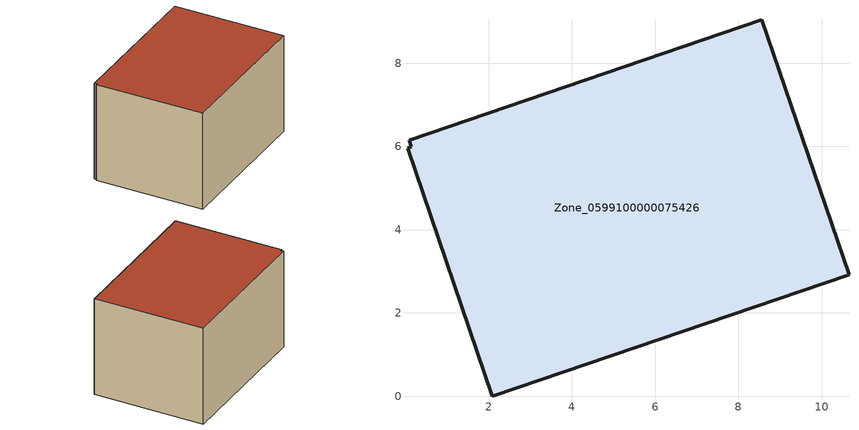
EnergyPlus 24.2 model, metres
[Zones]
Zone_0599100000075426
 floor ground (C_G): 0.09,6.15 8.57,9.04 10.66,2.92 2.09,0 0.05,5.96 0.15,5.99 z0
 wall outside (C_F): 10.66,2.92 8.57,9.04 0.09,6.15 0.15,5.99 0.05,5.96 2.09,0 10.66,2.92 z0:5.83
 roof outside (C_R): 8.57,9.04 0.09,6.15 0.15,5.99 0.05,5.96 2.09,0 10.66,2.92 z5.83
[BUILDING]
Pand.0599100000075426: North Axis=0; Terrain=City; Loads Convergence Tolerance Value=0.04; Temperature Convergence Tolerance Value=0.4; Solar Distribution=FullExterior; Maximum Number of Warmup Days=25; Minimum Number of Warmup Days=1
[Site:Location]
Rotterdam.The.Hague.AP_ZH_NLD Design_Conditions: Latitude=51.96; Longitude=4.45; Time Zone=1; Elevation=-4.5
[SITE:GROUNDTEMPERATURE:BUILDINGSURFACE]
18, 18, 18, 18, 18, 18, 18, 18, 18, 18, 18, 18
[MATERIAL] Thermal Absorptance=0.9; Solar Absorptance=0.7; Visible Absorptance=0.7
Name | Roughness | Thickness | Conductivity | Density | Specific Heat
G.TI.1946-1964 | MediumSmooth | 0.15 | 1 | 540 | 1210
F.TI.1946-1964 | Rough | 0.3 | 0.857143 | 1920 | 840
R.TI.1946-1964 | MediumRough | 0.2 | 0.277778 | 1500 | 1000
[CONSTRUCTION]
C_G: G.TI.1946-1964
C_F: F.TI.1946-1964
C_R: R.TI.1946-1964
[ZONE]
Zone_0599100000075426: Type=1; Multiplier=1; Ceiling Height=Autocalculate; Volume=Autocalculate; Floor Area=autocalculate; Part of Total Floor Area=Yes
[ZONEINFILTRATION:DESIGNFLOWRATE]
Infil_Zone_0599100000075426: Zone or ZoneList or Space or SpaceList=Zone_0599100000075426; Schedule=AlwaysOn; Design Flow Rate Calculation Method=Flow/Area; Flow Rate per Floor Area=0.003; Constant Term Coefficient=1; Temperature Term Coefficient=0; Velocity Term Coefficient=0; Velocity Squared Term Coefficient=0
[HVACTEMPLATE:ZONE:IDEALLOADSAIRSYSTEM]
Zone_0599100000075426: Maximum Heating Supply Air Temperature=50; Minimum Cooling Supply Air Temperature=13; Maximum Heating Supply Air Humidity Ratio=0.0156; Minimum Cooling Supply Air Humidity Ratio=0.0077; Heating Limit=NoLimit; Cooling Limit=NoLimit; Dehumidification Control Type=ConstantSensibleHeatRatio; Cooling Sensible Heat Ratio=0.7; Dehumidification Setpoint=60; Humidification Control Type=None; Humidification Setpoint=30; Outdoor Air Method=None; Outdoor Air Flow Rate per Person=0.00944; Outdoor Air Flow Rate per Zone Floor Area=0; Outdoor Air Flow Rate per Zone=0; Demand Controlled Ventilation Type=None; Outdoor Air Economizer Type=NoEconomizer; Heat Recovery Type=None; Sensible Heat Recovery Effectiveness=0.7; Latent Heat Recovery Effectiveness=0.65
[ZONECONTROL:THERMOSTAT]
ThermostatControl_Zone_0599100000075426: Zone or ZoneList=Zone_0599100000075426; Control Type Schedule=DualSetpointControlType; Control 1=Thermostat_Zone_0599100000075426; Temperature Difference Between Cutout And Setpoint=0
[THERMOSTATSETPOINT:DUALSETPOINT]
Thermostat_Zone_0599100000075426: Heating Setpoint Temperature Schedule=HeatingSetpoint_Zone_0599100000075426; Cooling Setpoint Temperature Schedule=CoolingSetpoint_Zone_0599100000075426
[SCHEDULE:COMPACT]
HeatingSetpoint_Zone_0599100000075426: Through: 12/31, For: AllDays, Until: 24:00, 21
CoolingSetpoint_Zone_0599100000075426: Through: 12/31, For: AllDays, Until: 24:00, 24
DualSetpointControlType: Through: 12/31, For: AllDays, Until: 24:00, 4
AlwaysOn: Through: 12/31, For: AllDays, Until: 24:00, 1
